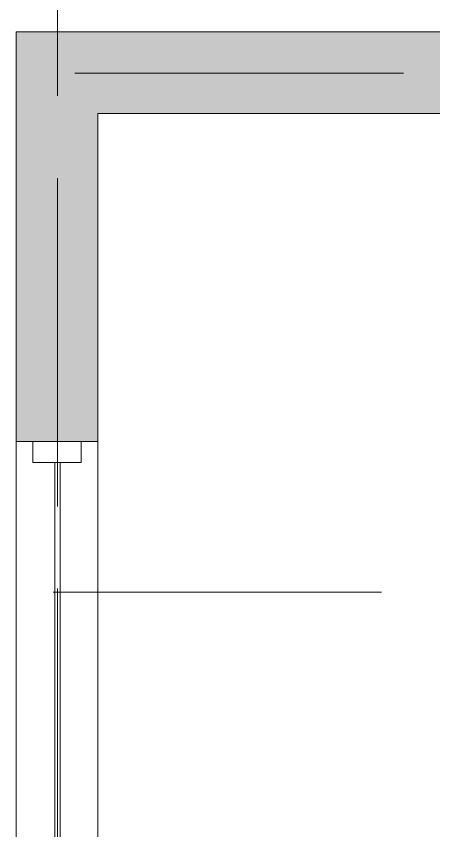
# Model space of a CAD drawing. Header units: metres. Extents: x 14 to 155, y 0 to 125.
# Drawn here: x 54.799 to 55.562, y 109.877 to 111.366 of the extents above; entities that cross this region are included whole.
import ezdxf

# ---------------------------------------------------------------- set-up
doc = ezdxf.new("R2010")
doc.units = ezdxf.units.M
doc.layers.add('PDF_Geometry', color=7, linetype='Continuous', true_color=0xc0c0c0)
doc.layers.add('PDF_Solid Fills', color=7, linetype='Continuous')

msp = doc.modelspace()

# ---------------------------------------------------------------- linework, layer by layer
at = {"layer": 'PDF_Geometry', "color": 0, "lineweight": 0}
for points in [[(54.8744, 111.8207), (54.8745, 111.2205)], [(54.9064, 111.2621), (55.5065, 111.2621)], [(54.8745, 111.0701), (54.8745, 110.4699)], [(54.8745, 110.3195), (54.8745, 109.7194)], [(54.8665, 110.3131), (55.4666, 110.3131)]]:
    msp.add_lwpolyline(points, dxfattribs=at)
at = {"layer": 'PDF_Geometry', "color": 0, "lineweight": 5}
for points in [[(55.6986, 111.3374), (54.7993, 111.3374), (54.7993, 110.5884), (54.9481, 110.5884), (54.9481, 111.1886), (55.6986, 111.1886)], [(54.7993, 110.5884), (54.9481, 110.5884), (54.9481, 109.0873), (54.7993, 109.0873)]]:
    msp.add_lwpolyline(points, close=True, dxfattribs=at)
msp.add_lwpolyline([(54.7993, 110.5884), (54.9481, 110.5884)], dxfattribs=at)
at = {"layer": 'PDF_Geometry', "color": 0, "lineweight": 0}
for points in [[(54.9177, 110.5884), (54.8297, 110.5884), (54.8297, 110.5499), (54.9177, 110.5499)], [(54.8698, 109.1256), (54.8793, 109.1256), (54.8793, 110.5499), (54.8697, 110.5499)]]:
    msp.add_lwpolyline(points, close=True, dxfattribs=at)
at = {"layer": 'PDF_Solid Fills', "color": 0, "transparency": 33554559}
for points in [[(55.6986, 111.3374), (54.7993, 111.3374), (55.6986, 111.1886)], [(54.7993, 111.3374), (55.6986, 111.1886), (54.7993, 111.1886)], [(54.9481, 111.1885), (54.7993, 111.1885), (54.9481, 110.5884)], [(54.7993, 111.1885), (54.9481, 110.5884), (54.7993, 110.5884)]]:
    msp.add_solid(points, dxfattribs=at)

doc.saveas('drawing.dxf')
